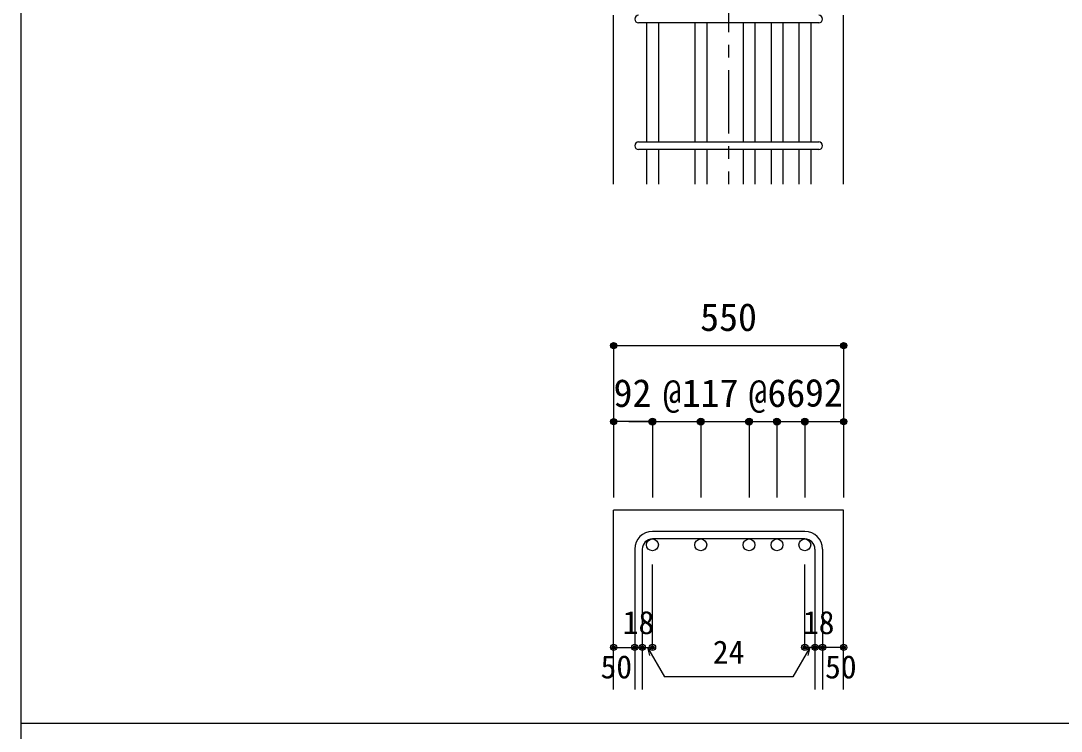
# Model space of a CAD drawing. Units: millimetres at full size, sheet at 1:30; details may follow other scales. Extents: x -5973 to 5955, y -4195 to 4201.
# Drawn here: x -5973 to -3508, y -15 to 1668 of the extents above; entities that cross this region are included whole.
import ezdxf
from ezdxf.enums import TextEntityAlignment as Align

# ---------------------------------------------------------------- set-up
doc = ezdxf.new("R2010")
doc.units = ezdxf.units.MM
doc.header["$LTSCALE"] = 30
doc.header["$PDMODE"] = 32
doc.header["$PDSIZE"] = 15
doc.linetypes.add('CHAIN1', pattern=[8, 5, -1, 1, -1])
for name, color, linetype in [('0-1_躯体線', 2, 'Continuous'), ('0-5_基礎梁筋', 7, 'Continuous'), ('0-6_スタラップ筋', 7, 'Continuous'), ('0-D_寸法', 4, 'Continuous'), ('F-0_枠', 6, 'Continuous')]:
    doc.layers.add(name, color=color, linetype=linetype)
doc.styles.add('ＭＳ ゴシック', font='')
doc.styles.get('ＭＳ ゴシック').set_extended_font_data('MS Gothic')

msp = doc.modelspace()

# ---------------------------------------------------------------- linework, layer by layer
at = {"layer": '0-1_躯体線'}
for p, q in [((-4568.3, 1281.03), (-4568.3, 1681.03)), ((-4023.3, 1281.03), (-4023.3, 1681.03)), ((-4568.3, 83.3), (-4568.3, 508.3)), ((-4023.3, 508.3), (-4568.3, 508.3)), ((-4023.3, 83.3), (-4023.3, 508.3))]:
    msp.add_line(p, q, dxfattribs=at)
at = {"layer": '0-5_基礎梁筋'}
for p, q in [((-4490.3, 1663.03), (-4490.3, 1381.03)), ((-4462.3, 1663.03), (-4462.3, 1381.03)), ((-4375.8, 1663.03), (-4375.8, 1381.03)), ((-4347.8, 1663.03), (-4347.8, 1381.03)), ((-4261.3, 1663.03), (-4261.3, 1381.03)), ((-4233.3, 1663.03), (-4233.3, 1381.03)), ((-4195.3, 1663.03), (-4195.3, 1381.03)), ((-4167.3, 1663.03), (-4167.3, 1381.03)), ((-4129.3, 1663.03), (-4129.3, 1381.03)), ((-4101.3, 1663.03), (-4101.3, 1381.03)), ((-4490.3, 1363.03), (-4490.3, 1281.03)), ((-4462.3, 1363.03), (-4462.3, 1281.03)), ((-4375.8, 1363.03), (-4375.8, 1281.03)), ((-4347.8, 1363.03), (-4347.8, 1281.03)), ((-4261.3, 1363.03), (-4261.3, 1281.03)), ((-4233.3, 1363.03), (-4233.3, 1281.03)), ((-4195.3, 1363.03), (-4195.3, 1281.03)), ((-4167.3, 1363.03), (-4167.3, 1281.03)), ((-4129.3, 1363.03), (-4129.3, 1281.03)), ((-4101.3, 1363.03), (-4101.3, 1281.03))]:
    msp.add_line(p, q, dxfattribs=at)
at = {"layer": '0-5_基礎梁筋', "color": 3}
for centre in [(-4476.3, 426.3), (-4361.8, 426.3), (-4247.3, 426.3), (-4181.3, 426.3), (-4115.3, 426.3)]:
    msp.add_circle(centre, 14, dxfattribs=at)
at = {"layer": '0-6_スタラップ筋'}
for p, q in [((-4082.3, 1663.03), (-4509.3, 1663.03)), ((-4509.3, 1381.03), (-4082.3, 1381.03)), ((-4082.3, 1363.03), (-4509.3, 1363.03)), ((-4115.3, 458.3), (-4476.3, 458.3)), ((-4115.3, 440.3), (-4476.3, 440.3)), ((-4518.3, 416.3), (-4518.3, 83.3)), ((-4500.3, 416.3), (-4500.3, 83.3)), ((-4091.3, 416.3), (-4091.3, 83.3)), ((-4073.3, 416.3), (-4073.3, 83.3))]:
    msp.add_line(p, q, dxfattribs=at)
for centre, radius, start, end in [((-4509.3, 1672.03), 9, 90, 270), ((-4082.3, 1672.03), 9, 270, 90), ((-4509.3, 1372.03), 9, 90, 270), ((-4082.3, 1372.03), 9, 270, 90), ((-4476.3, 416.3), 42, 90, 180), ((-4115.3, 416.3), 42, 0, 90), ((-4476.3, 416.3), 24, 90, 180), ((-4115.3, 416.3), 24, 0, 90)]:
    msp.add_arc(centre, radius, start, end, dxfattribs=at)
at = {"layer": '0-D_寸法', "linetype": 'CHAIN1'}
msp.add_line((-4295.8, 3231.03), (-4295.8, 1281.03), dxfattribs=at)
at = {"layer": '0-D_寸法'}
for p, q in [((-4568.3, 898.3), (-4568.3, 718.3)), ((-4568.3, 898.3), (-4023.3, 898.3)), ((-4023.3, 898.3), (-4023.3, 718.3)), ((-4568.3, 718.3), (-4568.3, 538.3)), ((-4482.3, 718.3), (-4568.3, 718.3)), ((-4532.27, 718.3), (-4476.3, 718.3)), ((-4476.3, 718.3), (-4476.3, 538.3)), ((-4476.3, 718.3), (-4361.8, 718.3)), ((-4361.8, 718.3), (-4361.8, 538.3)), ((-4361.8, 718.3), (-4247.3, 718.3)), ((-4247.3, 718.3), (-4247.3, 538.3)), ((-4247.3, 718.3), (-4247.3, 538.3)), ((-4247.3, 718.3), (-4115.3, 718.3)), ((-4181.3, 718.3), (-4181.3, 538.3)), ((-4181.3, 718.3), (-4181.3, 538.3)), ((-4115.3, 718.3), (-4115.3, 538.3)), ((-4109.3, 718.3), (-4023.3, 718.3)), ((-4023.3, 718.3), (-4023.3, 538.3)), ((-4476.3, 183.3), (-4476.3, 379.39)), ((-4115.3, 183.3), (-4115.3, 379.39)), ((-4568.3, 183.3), (-4518.3, 183.3)), ((-4518.3, 183.3), (-4500.3, 183.3)), ((-4500.3, 183.3), (-4476.3, 183.3)), ((-4488.3, 183.3), (-4447.85, 113.24)), ((-4488.3, 183.3), (-4483.12, 163.98)), ((-4103.3, 183.3), (-4143.75, 113.24)), ((-4091.3, 183.3), (-4115.3, 183.3)), ((-4103.3, 183.3), (-4108.48, 163.98)), ((-4073.3, 183.3), (-4091.3, 183.3)), ((-4023.3, 183.3), (-4073.3, 183.3)), ((-4143.75, 113.24), (-4447.85, 113.24))]:
    msp.add_line(p, q, dxfattribs=at)
for centre, radius in [((-4568.3, 898.3), 7.2), ((-4568.3, 898.3), 6.4), ((-4568.3, 898.3), 5.6), ((-4568.3, 898.3), 4.8), ((-4568.3, 898.3), 4), ((-4568.3, 898.3), 3.2), ((-4568.3, 898.3), 2.4), ((-4568.3, 898.3), 1.6), ((-4568.3, 898.3), 0.8), ((-4023.3, 898.3), 7.2), ((-4023.3, 898.3), 6.4), ((-4023.3, 898.3), 5.6), ((-4023.3, 898.3), 4.8), ((-4023.3, 898.3), 4), ((-4023.3, 898.3), 3.2), ((-4023.3, 898.3), 2.4), ((-4023.3, 898.3), 1.6), ((-4023.3, 898.3), 0.8), ((-4568.3, 718.3), 7.2), ((-4568.3, 718.3), 6.4), ((-4568.3, 718.3), 5.6), ((-4568.3, 718.3), 4.8), ((-4568.3, 718.3), 4), ((-4568.3, 718.3), 3.2), ((-4568.3, 718.3), 2.4), ((-4568.3, 718.3), 1.6), ((-4568.3, 718.3), 0.8), ((-4476.3, 718.3), 8), ((-4476.3, 718.3), 7.2), ((-4476.3, 718.3), 6.4), ((-4476.3, 718.3), 5.6), ((-4476.3, 718.3), 4.8), ((-4476.3, 718.3), 4), ((-4476.3, 718.3), 3.2), ((-4476.3, 718.3), 2.4), ((-4476.3, 718.3), 1.6), ((-4476.3, 718.3), 0.8), ((-4361.8, 718.3), 8), ((-4361.8, 718.3), 7.2), ((-4361.8, 718.3), 6.4), ((-4361.8, 718.3), 5.6), ((-4361.8, 718.3), 4.8), ((-4361.8, 718.3), 4), ((-4361.8, 718.3), 3.2), ((-4361.8, 718.3), 2.4), ((-4361.8, 718.3), 1.6), ((-4361.8, 718.3), 0.8), ((-4247.3, 718.3), 8), ((-4247.3, 718.3), 7.2), ((-4247.3, 718.3), 6.4), ((-4247.3, 718.3), 5.6), ((-4247.3, 718.3), 4.8), ((-4247.3, 718.3), 4), ((-4247.3, 718.3), 3.2), ((-4247.3, 718.3), 2.4), ((-4247.3, 718.3), 1.6), ((-4247.3, 718.3), 0.8), ((-4181.3, 718.3), 8), ((-4181.3, 718.3), 7.2), ((-4181.3, 718.3), 6.4), ((-4181.3, 718.3), 5.6), ((-4181.3, 718.3), 4.8), ((-4181.3, 718.3), 4), ((-4181.3, 718.3), 3.2), ((-4181.3, 718.3), 2.4), ((-4181.3, 718.3), 1.6), ((-4181.3, 718.3), 0.8), ((-4115.3, 718.3), 8), ((-4115.3, 718.3), 7.2), ((-4115.3, 718.3), 6.4), ((-4115.3, 718.3), 5.6), ((-4115.3, 718.3), 4.8), ((-4115.3, 718.3), 4), ((-4115.3, 718.3), 3.2), ((-4115.3, 718.3), 2.4), ((-4115.3, 718.3), 1.6), ((-4115.3, 718.3), 0.8), ((-4023.3, 718.3), 7.2), ((-4023.3, 718.3), 6.4), ((-4023.3, 718.3), 5.6), ((-4023.3, 718.3), 4.8), ((-4023.3, 718.3), 4), ((-4023.3, 718.3), 3.2), ((-4023.3, 718.3), 2.4), ((-4023.3, 718.3), 1.6), ((-4023.3, 718.3), 0.8), ((-4568.3, 183.3), 4), ((-4568.3, 183.3), 3.6), ((-4568.3, 183.3), 3.2), ((-4568.3, 183.3), 2.8), ((-4568.3, 183.3), 2.4), ((-4568.3, 183.3), 2), ((-4568.3, 183.3), 1.6), ((-4568.3, 183.3), 1.2), ((-4568.3, 183.3), 0.8), ((-4568.3, 183.3), 0.4), ((-4518.3, 183.3), 4), ((-4518.3, 183.3), 3.6), ((-4518.3, 183.3), 3.2), ((-4518.3, 183.3), 2.8), ((-4518.3, 183.3), 2.4), ((-4518.3, 183.3), 2), ((-4518.3, 183.3), 1.6), ((-4518.3, 183.3), 1.2), ((-4518.3, 183.3), 0.8), ((-4518.3, 183.3), 0.4), ((-4500.3, 183.3), 4), ((-4500.3, 183.3), 3.6), ((-4500.3, 183.3), 3.2), ((-4500.3, 183.3), 2.8), ((-4500.3, 183.3), 2.4), ((-4500.3, 183.3), 2), ((-4500.3, 183.3), 1.6), ((-4500.3, 183.3), 1.2), ((-4500.3, 183.3), 0.8), ((-4500.3, 183.3), 0.4), ((-4476.3, 183.3), 4), ((-4476.3, 183.3), 3.6), ((-4476.3, 183.3), 3.2), ((-4476.3, 183.3), 2.8), ((-4476.3, 183.3), 2.4), ((-4476.3, 183.3), 2), ((-4476.3, 183.3), 1.6), ((-4476.3, 183.3), 1.2), ((-4476.3, 183.3), 0.8), ((-4476.3, 183.3), 0.4), ((-4115.3, 183.3), 4), ((-4115.3, 183.3), 3.6), ((-4115.3, 183.3), 3.2), ((-4115.3, 183.3), 2.8), ((-4115.3, 183.3), 2.4), ((-4115.3, 183.3), 2), ((-4115.3, 183.3), 1.6), ((-4115.3, 183.3), 1.2), ((-4115.3, 183.3), 0.8), ((-4115.3, 183.3), 0.4), ((-4091.3, 183.3), 4), ((-4091.3, 183.3), 3.6), ((-4091.3, 183.3), 3.2), ((-4091.3, 183.3), 2.8), ((-4091.3, 183.3), 2.4), ((-4091.3, 183.3), 2), ((-4091.3, 183.3), 1.6), ((-4091.3, 183.3), 1.2), ((-4091.3, 183.3), 0.8), ((-4091.3, 183.3), 0.4), ((-4073.3, 183.3), 4), ((-4073.3, 183.3), 3.6), ((-4073.3, 183.3), 3.2), ((-4073.3, 183.3), 2.8), ((-4073.3, 183.3), 2.4), ((-4073.3, 183.3), 2), ((-4073.3, 183.3), 1.6), ((-4073.3, 183.3), 1.2), ((-4073.3, 183.3), 0.8), ((-4073.3, 183.3), 0.4), ((-4023.3, 183.3), 4), ((-4023.3, 183.3), 3.6), ((-4023.3, 183.3), 3.2), ((-4023.3, 183.3), 2.8), ((-4023.3, 183.3), 2.4), ((-4023.3, 183.3), 2), ((-4023.3, 183.3), 1.6), ((-4023.3, 183.3), 1.2), ((-4023.3, 183.3), 0.8), ((-4023.3, 183.3), 0.4)]:
    msp.add_circle(centre, radius, dxfattribs=at)
at = {"layer": '0-D_寸法', "color": 7}
for p in [(-4568.3, 898.3), (-4023.3, 898.3), (-4568.3, 718.3), (-4476.3, 718.3), (-4361.8, 718.3), (-4247.3, 718.3), (-4247.3, 718.3), (-4181.3, 718.3), (-4181.3, 718.3), (-4115.3, 718.3), (-4023.3, 718.3), (-4568.3, 183.3), (-4518.3, 183.3), (-4500.3, 183.3), (-4476.3, 183.3), (-4476.3, 183.3), (-4115.3, 183.3), (-4091.3, 183.3), (-4073.3, 183.3), (-4023.3, 183.3)]:
    msp.add_point(p, dxfattribs=at)
at = {"layer": 'F-0_枠'}
msp.add_line((-5972.88, 4201.15), (-5972.88, -4195.24), dxfattribs=at)
at = {"layer": 'F-0_枠', "color": 2}
msp.add_line((3723.6, 2.95), (-5972.88, 2.95), dxfattribs=at)

# ---------------------------------------------------------------- texts
at = {"layer": '0-D_寸法', "style": 'ＭＳ ゴシック'}
for s, height, p in [('550', 65.98, (-4363.3, 913.3)), ('92', 65.98, (-4568.54, 733.3)), ('@117', 65.98, (-4451.8, 733.3)), ('@66', 65.98, (-4248.8, 733.3)), ('92', 65.98, (-4114.86, 734.08)), ('18', 54.99, (-4546.8, 198.3)), ('18', 54.99, (-4119.8, 198.3)), ('24', 54.99, (-4333.3, 128.24)), ('50', 54.99, (-4599.3, 93.3)), ('50', 54.99, (-4067.3, 93.3))]:
    msp.add_text(s, height=height, dxfattribs=at).set_placement(p, align=Align.BOTTOM_LEFT)

doc.saveas('drawing.dxf')
